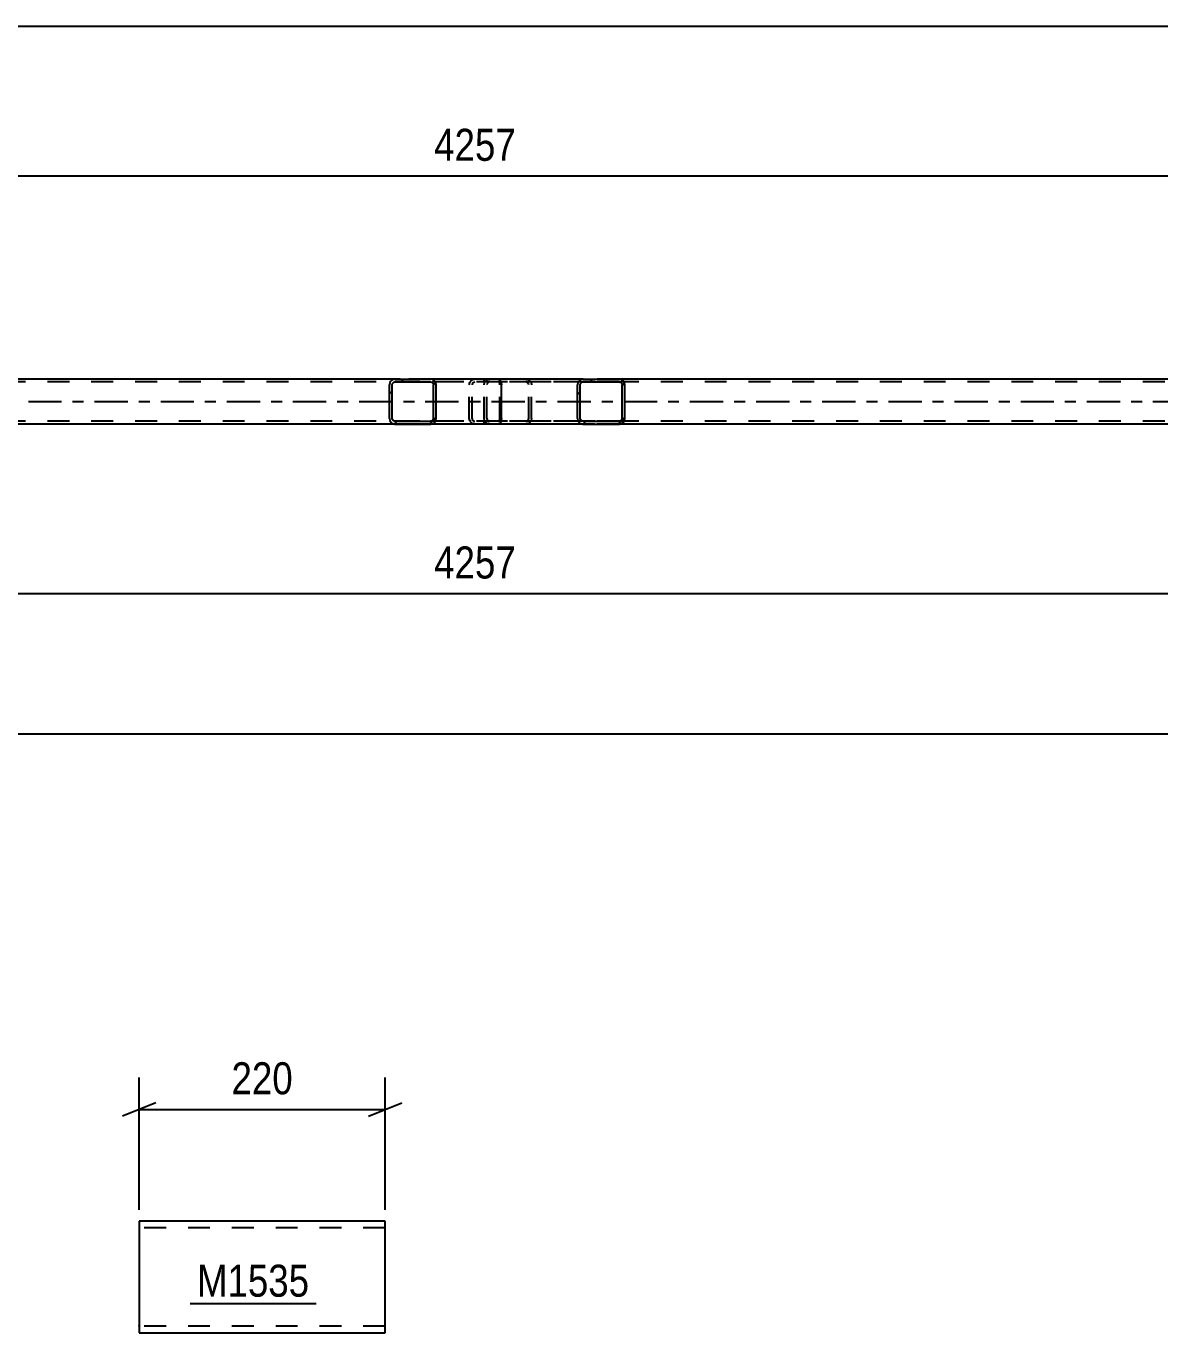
# Model space of a CAD drawing. Header units: millimetres. Extents: x 0 to 841, y 0 to 594.
# Drawn here: x 401.3 to 502.8, y 171 to 287.9 of the extents above; entities that cross this region are included whole.
import ezdxf

# ---------------------------------------------------------------- set-up
doc = ezdxf.new("R2010")
doc.units = ezdxf.units.MM
doc.linetypes.add('DXK_LINE_DOT2', pattern=[3.9198, 1.9599, -1.9599])
doc.linetypes.add('DXK_LINE_DOT3', pattern=[5.9187, 2.979, -0.9799, 0.9799, -0.9799])
doc.styles.add('Arial Narrow', font='ARIALN.TTF', dxfattribs={"height": 0.2})

# ---------------------------------------------------------------- blocks, each defined once
blk = doc.blocks.new('Part-318894934-2870 - 2752')
at = {"linetype": 'Continuous'}
h = blk.add_hatch(dxfattribs=at)
h.set_pattern_fill('', scale=0.7, style=0, pattern_type=0)
h.set_pattern_definition([(45, (437.9827, 256.0256), (-1.57154, 1.57154), [])])
h.paths.add_polyline_path([(438.02, 255.84), (437.98, 256.03), (437.87, 256.18), (437.71, 256.29), (437.52, 256.32), (434.33, 256.32), (434.14, 256.29), (433.98, 256.18), (433.87, 256.03), (433.83, 255.84), (433.83, 252.8), (433.87, 252.62), (433.98, 252.46), (434.14, 252.36), (434.33, 252.32), (437.52, 252.32), (437.71, 252.36), (437.87, 252.46), (437.98, 252.62), (438.02, 252.8)])
h.paths.add_polyline_path([(437.75, 252.71), (437.7, 252.63), (437.61, 252.58), (437.52, 252.56), (434.33, 252.56), (434.24, 252.58), (434.16, 252.63), (434.1, 252.71), (434.08, 252.8), (434.08, 255.84), (434.1, 255.93), (434.16, 256.01), (434.24, 256.06), (434.33, 256.08), (437.52, 256.08), (437.61, 256.06), (437.7, 256.01), (437.75, 255.93), (437.77, 255.84), (437.77, 252.8)])
at = {"color": 2, "linetype": 'Continuous'}
for p, q in [((434.33, 256.32), (434.14, 256.29)), ((434.16, 256.01), (434.24, 256.06)), ((434.24, 256.06), (434.33, 256.08)), ((434.33, 256.32), (437.52, 256.32)), ((434.33, 256.08), (437.52, 256.08)), ((443.58, 256.32), (437.52, 256.32)), ((437.71, 256.29), (437.52, 256.32)), ((437.52, 256.08), (437.61, 256.06)), ((437.61, 256.06), (437.7, 256.01)), ((443.58, 256.32), (443.68, 256.29)), ((443.68, 256.29), (443.77, 256.18)), ((443.77, 256.18), (443.83, 256.03)), ((433.87, 256.03), (433.83, 255.84)), ((433.83, 252.8), (433.83, 255.84)), ((434.08, 255.84), (434.1, 255.93)), ((434.08, 252.8), (434.08, 255.84)), ((434.1, 255.93), (434.16, 256.01)), ((437.7, 256.01), (437.75, 255.93)), ((437.75, 255.93), (437.77, 255.84)), ((437.77, 252.8), (437.77, 255.84)), ((438.02, 255.84), (437.98, 256.03)), ((438.02, 252.8), (438.02, 255.84)), ((443.83, 256.03), (443.85, 255.84)), ((443.85, 252.8), (443.85, 255.84)), ((433.83, 252.8), (433.87, 252.62)), ((434.1, 252.71), (434.08, 252.8)), ((434.16, 252.63), (434.1, 252.71)), ((434.24, 252.58), (434.16, 252.63)), ((434.33, 252.56), (434.24, 252.58)), ((434.33, 252.56), (437.52, 252.56)), ((437.61, 252.58), (437.52, 252.56)), ((437.7, 252.63), (437.61, 252.58)), ((437.75, 252.71), (437.7, 252.63)), ((437.77, 252.8), (437.75, 252.71)), ((437.98, 252.62), (438.02, 252.8)), ((443.83, 252.62), (443.77, 252.46)), ((443.85, 252.8), (443.83, 252.62)), ((434.14, 252.36), (434.33, 252.32)), ((434.33, 252.32), (437.52, 252.32)), ((437.52, 252.32), (437.71, 252.36)), ((443.58, 252.32), (437.52, 252.32)), ((443.68, 252.36), (443.58, 252.32)), ((443.77, 252.46), (443.68, 252.36))]:
    blk.add_line(p, q, dxfattribs=at)
at = {"color": 7, "linetype": 'DXK_LINE_DOT2'}
for p, q in [((437.52, 256.32), (434.33, 256.32)), ((443.58, 256.08), (434.33, 256.08)), ((441.29, 256.29), (441.48, 256.32)), ((441.33, 256.03), (441.39, 256.06)), ((441.39, 256.06), (441.48, 256.08)), ((442.3, 256.08), (442.3, 256.32)), ((443.63, 256.06), (443.58, 256.08)), ((443.67, 256.01), (443.63, 256.06)), ((440.98, 255.84), (441.02, 256.03)), ((440.98, 252.8), (440.98, 255.84)), ((441.25, 255.93), (441.23, 255.84)), ((441.23, 252.8), (441.23, 255.84)), ((441.31, 256.01), (441.25, 255.93)), ((441.31, 256.01), (441.33, 256.03)), ((443.7, 255.93), (443.67, 256.01)), ((443.71, 255.84), (443.7, 255.93)), ((443.71, 252.8), (443.71, 255.84)), ((443.58, 252.56), (434.33, 252.56)), ((441.02, 252.62), (440.98, 252.8)), ((441.23, 252.8), (441.25, 252.71)), ((441.25, 252.71), (441.31, 252.63)), ((441.31, 252.63), (441.39, 252.58)), ((441.39, 252.58), (441.48, 252.56)), ((442.3, 252.32), (442.3, 252.56)), ((443.58, 252.56), (443.63, 252.58)), ((443.63, 252.58), (443.67, 252.63)), ((443.67, 252.63), (443.7, 252.71)), ((443.7, 252.71), (443.71, 252.8)), ((437.52, 252.32), (434.33, 252.32)), ((441.48, 252.32), (441.29, 252.36))]:
    blk.add_line(p, q, dxfattribs=at)
at = {"color": 2, "linetype": 'Continuous'}
for centre, start, end in [((434.32, 255.83), 111.1941, 156.1506), ((437.53, 255.83), 23.8494, 68.8059), ((434.32, 252.82), 203.8494, 248.8059), ((437.53, 252.82), 291.1941, 336.1506)]:
    blk.add_arc(centre, 0.492, start, end, dxfattribs=at)
at = {"color": 7, "linetype": 'DXK_LINE_DOT2'}
for centre, start, end in [((441.47, 255.83), 111.1941, 156.1506), ((441.47, 252.82), 203.8494, 248.8059)]:
    blk.add_arc(centre, 0.492, start, end, dxfattribs=at)
blk = doc.blocks.new('Part-318894934-2876 - 2752')
at = {"color": 7, "linetype": 'DXK_LINE_DOT2'}
for p, q in [((667.83, 256.08), (93.76, 256.08)), ((454.39, 256.32), (434.33, 256.32)), ((667.83, 252.56), (93.76, 252.56)), ((624.66, 252.32), (178.93, 252.32)), ((454.39, 252.32), (434.33, 252.32))]:
    blk.add_line(p, q, dxfattribs=at)
at = {"color": 2, "linetype": 'Continuous'}
for p, q in [((434.33, 256.32), (369.26, 256.32)), ((519.47, 256.32), (454.39, 256.32)), ((434.33, 252.32), (369.26, 252.32)), ((519.47, 252.32), (454.39, 252.32))]:
    blk.add_line(p, q, dxfattribs=at)
at = {"color": 7, "linetype": 'DXK_LINE_DOT3'}
blk.add_line((93.76, 254.32), (667.83, 254.32), dxfattribs=at)
blk = doc.blocks.new('Part-318894934-2986 - 2752')
at = {"linetype": 'Continuous'}
h = blk.add_hatch(dxfattribs=at)
h.set_pattern_fill('', scale=0.7, style=0, pattern_type=0)
h.set_pattern_definition([(45, (454.8664, 256.0256), (-1.57154, 1.57154), [])])
h.paths.add_polyline_path([(454.91, 255.84), (454.87, 256.03), (454.76, 256.18), (454.59, 256.29), (454.39, 256.32), (451.16, 256.32), (450.96, 256.29), (450.8, 256.18), (450.69, 256.03), (450.65, 255.84), (450.65, 252.8), (450.69, 252.62), (450.8, 252.46), (450.96, 252.36), (451.16, 252.32), (454.39, 252.32), (454.59, 252.36), (454.76, 252.46), (454.87, 252.62), (454.91, 252.8)])
h.paths.add_polyline_path([(454.63, 252.71), (454.58, 252.63), (454.49, 252.58), (454.39, 252.56), (451.16, 252.56), (451.06, 252.58), (450.98, 252.63), (450.92, 252.71), (450.9, 252.8), (450.9, 255.84), (450.92, 255.93), (450.98, 256.01), (451.06, 256.06), (451.16, 256.08), (454.39, 256.08), (454.49, 256.06), (454.58, 256.01), (454.63, 255.93), (454.65, 255.84), (454.65, 252.8)])
at = {"color": 7, "linetype": 'DXK_LINE_DOT2'}
for p, q in [((442.61, 256.29), (442.81, 256.32)), ((442.71, 256.06), (442.63, 256.01)), ((442.81, 256.08), (442.71, 256.06)), ((443.58, 256.32), (442.81, 256.32)), ((454.39, 256.08), (442.81, 256.08)), ((446.05, 256.32), (446.24, 256.29)), ((446.14, 256.06), (446.05, 256.08)), ((446.23, 256.01), (446.14, 256.06)), ((454.39, 256.32), (451.16, 256.32)), ((442.3, 255.84), (442.34, 256.03)), ((442.3, 252.8), (442.3, 255.84)), ((442.57, 255.93), (442.55, 255.84)), ((442.55, 252.8), (442.55, 255.84)), ((442.63, 256.01), (442.57, 255.93)), ((446.28, 255.93), (446.23, 256.01)), ((446.3, 255.84), (446.28, 255.93)), ((446.3, 252.8), (446.3, 255.84)), ((446.52, 256.03), (446.56, 255.84)), ((446.56, 252.8), (446.56, 255.84)), ((442.34, 252.62), (442.3, 252.8)), ((442.55, 252.8), (442.57, 252.71)), ((442.57, 252.71), (442.63, 252.63)), ((442.63, 252.63), (442.71, 252.58)), ((442.71, 252.58), (442.81, 252.56)), ((454.39, 252.56), (442.81, 252.56)), ((446.05, 252.56), (446.14, 252.58)), ((446.14, 252.58), (446.23, 252.63)), ((446.23, 252.63), (446.28, 252.71)), ((446.28, 252.71), (446.3, 252.8)), ((446.56, 252.8), (446.52, 252.62)), ((442.81, 252.32), (442.61, 252.36)), ((443.58, 252.32), (442.81, 252.32)), ((446.24, 252.36), (446.05, 252.32)), ((451.16, 252.32), (454.39, 252.32))]:
    blk.add_line(p, q, dxfattribs=at)
at = {"color": 2, "linetype": 'Continuous'}
for p, q in [((451.16, 256.32), (443.58, 256.32)), ((451.16, 256.32), (450.96, 256.29)), ((450.98, 256.01), (451.06, 256.06)), ((451.06, 256.06), (451.16, 256.08)), ((451.16, 256.32), (454.39, 256.32)), ((451.16, 256.08), (454.39, 256.08)), ((454.59, 256.29), (454.39, 256.32)), ((454.39, 256.08), (454.49, 256.06)), ((454.49, 256.06), (454.58, 256.01)), ((450.69, 256.03), (450.65, 255.84)), ((450.65, 252.8), (450.65, 255.84)), ((450.9, 255.84), (450.92, 255.93)), ((450.9, 252.8), (450.9, 255.84)), ((450.92, 255.93), (450.98, 256.01)), ((454.58, 256.01), (454.63, 255.93)), ((454.63, 255.93), (454.65, 255.84)), ((454.65, 252.8), (454.65, 255.84)), ((454.91, 255.84), (454.87, 256.03)), ((454.91, 252.8), (454.91, 255.84)), ((450.65, 252.8), (450.69, 252.62)), ((450.92, 252.71), (450.9, 252.8)), ((450.98, 252.63), (450.92, 252.71)), ((451.06, 252.58), (450.98, 252.63)), ((451.16, 252.56), (451.06, 252.58)), ((451.16, 252.56), (454.39, 252.56)), ((454.49, 252.58), (454.39, 252.56)), ((454.58, 252.63), (454.49, 252.58)), ((454.63, 252.71), (454.58, 252.63)), ((454.65, 252.8), (454.63, 252.71)), ((454.87, 252.62), (454.91, 252.8)), ((451.16, 252.32), (443.58, 252.32)), ((450.96, 252.36), (451.16, 252.32)), ((451.16, 252.32), (454.39, 252.32)), ((454.39, 252.32), (454.59, 252.36))]:
    blk.add_line(p, q, dxfattribs=at)
at = {"color": 7, "linetype": 'DXK_LINE_DOT2'}
for centre, start, end in [((442.79, 255.82), 110.7583, 155.68), ((446.06, 255.82), 24.32, 69.2417), ((442.79, 252.82), 204.32, 249.2417), ((446.06, 252.82), 290.7583, 335.68)]:
    blk.add_arc(centre, 0.496, start, end, dxfattribs=at)
at = {"color": 2, "linetype": 'Continuous'}
for centre, start, end in [((451.14, 255.82), 110.7583, 155.68), ((454.41, 255.82), 24.32, 69.2417), ((451.14, 252.82), 204.32, 249.2417), ((454.41, 252.82), 290.7583, 335.68)]:
    blk.add_arc(centre, 0.496, start, end, dxfattribs=at)
blk = doc.blocks.new('Part-318894934-11853 - 11852')
at = {"color": 2, "linetype": 'Continuous'}
for p, q in [((433.46, 181), (411.45, 181)), ((411.45, 181), (411.45, 171.1)), ((433.46, 172.2), (433.46, 181)), ((433.46, 171), (433.46, 172.2)), ((411.45, 171.1), (411.45, 171)), ((411.45, 171), (433.46, 171))]:
    blk.add_line(p, q, dxfattribs=at)
at = {"color": 7, "linetype": 'DXK_LINE_DOT2'}
for p, q in [((433.46, 180.4), (411.45, 180.4)), ((433.46, 171.65), (433.46, 172.2)), ((411.45, 171.6), (411.45, 171.65)), ((433.46, 171.6), (411.45, 171.6)), ((433.46, 171.6), (433.46, 171.65))]:
    blk.add_line(p, q, dxfattribs=at)
blk = doc.blocks.new('StraightDimension-318894934-7339 - 2752')
at = {"color": 7, "linetype": 'Continuous'}
blk.add_line((85.14, 287.92), (676.45, 287.92), dxfattribs=at)
blk = doc.blocks.new('StraightDimension-318894934-3153 - 2752')
at = {"color": 7, "linetype": 'Continuous'}
for p, q in [((356.37, 242.28), (356.37, 228.54)), ((526.63, 242.92), (526.63, 226.71)), ((357.87, 237.75), (354.87, 236.55)), ((525.13, 236.55), (528.13, 237.75)), ((356.37, 237.15), (526.63, 237.15))]:
    blk.add_line(p, q, dxfattribs=at)
at = {"color": 0}
blk.add_wipeout([(445.76, 237.9), (445.76, 242.1), (437.24, 242.1), (437.24, 237.9)], dxfattribs=at)
at = {"color": 3, "style": 'Arial Narrow'}
blk.add_text('4257', height=2.863, dxfattribs=at).set_placement((437.84, 238.5))
at = {"color": 0, "linetype": 'Continuous'}
blk.add_wipeout([(526.03, 236.45), (521.83, 236.45), (521.83, 226.11), (526.03, 226.11)], dxfattribs=at)
at = {"color": 3, "linetype": 'Continuous', "style": 'Arial Narrow'}
blk.add_text('12615', height=2.863, rotation=90.0002, dxfattribs=at).set_placement((525.43, 226.71))
blk = doc.blocks.new('StraightDimension-318894934-3051 - 2752')
at = {"color": 7, "linetype": 'Continuous'}
blk.add_line((84.5, 224.6), (677.09, 224.6), dxfattribs=at)
blk = doc.blocks.new('StraightDimension-318894934-3068 - 2752')
at = {"color": 7, "linetype": 'Continuous'}
for p, q in [((526.63, 264.92), (526.63, 284.96)), ((356.37, 264.94), (356.37, 283.13)), ((357.87, 275.12), (354.87, 273.92)), ((525.13, 273.92), (528.13, 275.12)), ((356.37, 274.52), (526.63, 274.52))]:
    blk.add_line(p, q, dxfattribs=at)
at = {"color": 0}
blk.add_wipeout([(445.76, 275.27), (445.76, 279.47), (437.24, 279.47), (437.24, 275.27)], dxfattribs=at)
at = {"color": 3, "style": 'Arial Narrow'}
blk.add_text('4257', height=2.863, dxfattribs=at).set_placement((437.84, 275.87))
at = {"color": 0, "linetype": 'Continuous'}
blk.add_wipeout([(526.03, 285.56), (521.83, 285.56), (521.83, 275.22), (526.03, 275.22)], dxfattribs=at)
at = {"color": 3, "linetype": 'Continuous', "style": 'Arial Narrow'}
blk.add_text('12615', height=2.863, rotation=90.0002, dxfattribs=at).set_placement((525.43, 275.82))
blk = doc.blocks.new('StraightDimension-318894934-11855 - 11852')
at = {"color": 7, "linetype": 'Continuous'}
for p, q in [((411.45, 182), (411.45, 193.85)), ((433.46, 182), (433.46, 193.85)), ((412.95, 191.6), (409.95, 190.4)), ((411.45, 191), (433.46, 191)), ((431.96, 190.4), (434.96, 191.6))]:
    blk.add_line(p, q, dxfattribs=at)
at = {"color": 0}
blk.add_wipeout([(425.8, 191.75), (425.8, 195.95), (419.11, 195.95), (419.11, 191.75)], dxfattribs=at)
at = {"color": 3, "style": 'Arial Narrow'}
blk.add_text('220', height=2.863, dxfattribs=at).set_placement((419.71, 192.35))
blk = doc.blocks.new('Mark-318894934-11858 - 11852')
at = {"color": 30, "linetype": 'Continuous'}
blk.add_line((416.02, 173.64), (427.27, 173.64), dxfattribs=at)
at = {"color": 0}
blk.add_wipeout([(426.67, 174.24), (426.67, 177.24), (416.62, 177.24), (416.62, 174.24)], dxfattribs=at)
blk.add_wipeout([(426.67, 174.24), (426.67, 177.24), (416.62, 177.24), (416.62, 174.24)], dxfattribs=at)
at = {"color": 3, "style": 'Arial Narrow'}
blk.add_text('M1535', height=2.863, dxfattribs=at).set_placement((416.62, 174.24))

msp = doc.modelspace()

# ---------------------------------------------------------------- block references
for name in ['StraightDimension-318894934-7339 - 2752', 'Part-318894934-2876 - 2752', 'Part-318894934-2870 - 2752', 'Part-318894934-2986 - 2752', 'StraightDimension-318894934-3153 - 2752', 'StraightDimension-318894934-11855 - 11852', 'Part-318894934-11853 - 11852']:
    msp.add_blockref(name, (0, 0))

# ---------------------------------------------------------------- next in the draw order: block references
for name in ['StraightDimension-318894934-3068 - 2752', 'StraightDimension-318894934-3051 - 2752', 'Mark-318894934-11858 - 11852']:
    msp.add_blockref(name, (0, 0))

doc.saveas('drawing.dxf')
